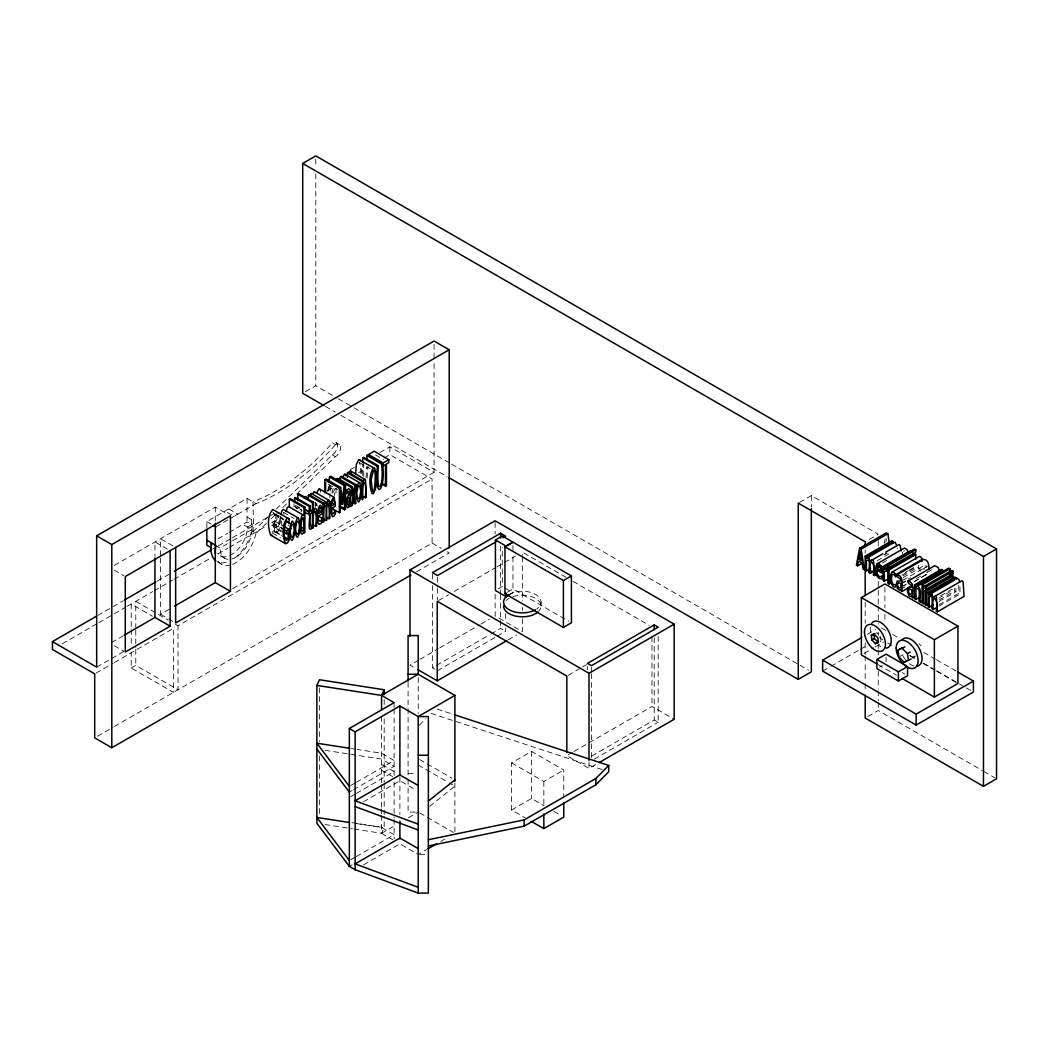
<?xml version="1.0" encoding="UTF-8"?>
<svg xmlns="http://www.w3.org/2000/svg" width="1049" height="1049" viewBox="0 0 1049 1049"><rect width="100%" height="100%" fill="white"/><g stroke="black" fill="none" stroke-linecap="round" stroke-linejoin="round"><path stroke-width="0.75" stroke-dasharray="5 3.75" d="M360.764 473.505L360.463 465.389L359.125 462.386M280.516 518.455L280.83 526.113L281.866 528.893M361.721 473.519L361.551 465.336M902.389 553.911L902.442 552.312M924.3 569.266L924.379 568.361M266.446 523.307L255.93 533.469L252.835 531.686L253.53 525.103L252.966 501.842A188.269 108.703 -60 0 0 332.428 442.848L335.523 444.645A7.317 4.222 -60 0 1 340.623 447.766A7.317 4.222 -60 0 1 335.365 456.682L294.481 496.203M331.864 493.069L333.267 488.047M327.812 491.653L328.757 483.523M328.586 490.998L329.32 484.835M332.795 492.86L335.142 488.65L334.5 495.666M885.867 542.189L886.444 539.016M884.241 543.566L885.408 537.455M367.163 478.042L367.832 467.12M366.062 477.649L366.901 466.202M276.608 513.813C274.969 520.842 272.255 532.643 281.906 535.016M903.792 551.512L904.199 550.528M354.077 829.025L381.561 833.286L384.183 827.635L384.183 816.279M283.873 532.249L271.901 525.326L271.901 522.468L274.458 520.986L274.458 531.673L273.422 533.666M288.213 525.706L288.606 524.985M271.901 525.326L273.527 524.382L273.527 530.715L272.071 532.354M419.285 725.265L425.697 718.762M252.835 531.686L268.019 517M276.189 509.093L332.271 454.886A7.317 4.222 -60 0 0 337.516 445.969A7.317 4.222 -60 0 0 332.428 442.848M271.114 518.783L275.782 514.272M282.797 507.493L287.465 502.982M277.579 515.282L276.123 523.163L277.238 529.43L278.916 524.631L278.182 515.361L283.505 518.442M429.631 806.34L454.886 786.186L449.247 782.921M926.687 572.584L927.552 571.902M914.033 581.854L927.552 573.855L913.495 581.972M902.783 580.333L927.552 566.132L923.776 565.713L923.094 569.633M305.325 391.775L315.788 385.744L337.031 398.004M114.354 565.372L215.294 507.087L227.685 514.246M206.837 527.831L206.837 521.628L247.04 498.419L256.061 503.638A188.269 108.703 -60 0 0 335.523 444.645M215.858 526.847L228.485 519.557M229.888 518.744L256.061 503.638M217.943 538.806L227.633 533.207M229.01 532.407L247.04 522.009L251.629 524.657L251.629 519.688L252.206 524.33A29.228 16.876 -60 0 1 231.527 560.127M251.629 524.657L247.446 527.07A22.501 12.994 -60 0 1 235.658 551.63A22.501 12.994 -60 0 1 217.759 553.4M97.819 615.409L123.336 600.684M157.35 581.041L170.108 573.672M212.645 549.125L216.894 546.66M218.31 545.847L231.068 538.478M232.485 537.665L273.605 513.931M350.156 469.729L357.237 465.638M379.922 452.539L389.848 446.808L434.063 472.338L434.063 360.489M273.461 512.909L274.353 514.469L283.755 519.793M215.622 545.454L220.054 548.011L231.121 541.612M232.511 540.812L251.878 529.627L242.857 524.421M294.008 503.638L294.008 506.208L301.273 509.709M62.297 643.784L97.465 623.473M98.868 622.673L112.938 614.544M114.341 613.731L125.592 607.24M126.995 606.427L131.217 603.988L152.341 616.183M135.78 628.561L135.78 601.352L152.813 591.518M154.229 590.705L172.679 580.045M174.108 579.232L211.006 557.924M218.1 553.833L228.039 548.089M229.456 547.276L266.367 525.969M272.045 522.69L280.555 517.773M296.172 508.752L299.004 507.113M327.393 490.722L333.071 487.444M358.627 472.706L368.553 466.962M384.17 457.954L389.848 454.676L432.096 479.065L432.096 543.067L114.393 726.485M111.548 642.513L122.759 636.035M160.51 558.002L160.51 614.242L170.344 608.564M96.665 667.138L123.598 651.586M232.76 588.568L434.063 472.338M96.115 673.052L112.99 663.309M114.393 662.496L173.465 628.39L173.465 692.379L131.217 667.99L131.217 651.993M175.222 624.129L178.028 625.755L432.096 479.065M131.217 667.99L135.78 665.354L178.028 689.744L178.028 625.755M97.518 736.241L112.99 727.298M416.597 571.771L449.208 552.941L446.572 551.42M438.652 600.448L448.592 594.717M454.269 591.439L495.416 567.679M496.833 566.866L515.282 556.206M498.157 588.909L502.274 586.535L502.274 547.421M507.48 592.226L512.961 589.053L568.637 621.192M508.857 595.085L512.961 592.711A18.712 10.805 0 0 1 536.668 595.124A18.712 10.805 0 0 1 536.655 609.023M418.499 660.149L409.989 665.066L415.43 668.213M419.915 659.336L438.364 648.675M439.78 647.862L479.511 624.929M480.94 624.103L489.45 619.185M432.398 585.539L432.398 667.767L435.178 666.154M436.568 665.354L489.477 634.802M490.88 634.002L500.622 628.377L505.697 631.301L505.697 628.076M437.472 670.691L495.954 636.927M497.344 636.127L505.697 631.301M508.188 639.838L516.698 634.92M799.561 502.379L811.336 495.587L878.262 534.229L865.189 541.782M350.746 785.504L354.942 783.079M356.345 782.279L394.109 760.473L381.561 753.234L357.303 749.484M349.343 792.139L352.149 790.513M353.539 789.713L394.109 766.294L381.561 759.056L357.303 755.306M350.746 796.624L354.942 794.198M356.345 793.385L394.109 771.592L381.561 764.341M568.243 675.268L581.015 667.898M582.431 667.072L586.693 664.62M363.531 801.751L399.892 780.758L415.404 789.7M381.561 815.44L381.561 833.286L395.657 825.143M408.349 817.814L418.223 812.123M527.018 818.902L511.584 809.998L511.584 762.885L531.515 751.386L563.772 770.005L563.772 797.62M350.746 859.734L354.942 857.308M356.345 856.509L394.109 834.702L381.561 827.464L354.077 823.203M883.94 554.698L886.746 553.072M884.464 554.659L887.27 553.033M877.082 560.809L889.722 553.505M349.343 866.369L352.149 864.743M882.327 563.038L887.952 559.799M363.531 864.861L399.892 843.868L418.223 854.45L426.681 849.559M572.505 752.343L566.827 755.621L589 768.419L596.107 764.328M573.921 751.517L651.967 706.462L674.153 719.273M905.366 572.334L908.185 570.708M909.588 569.895L913.797 567.47M511.584 762.885L543.841 781.505L563.772 770.005M440.79 841.429L445.012 838.977M901.891 575.14L914.531 567.837L915.738 568.532L903.084 575.835M591.793 756.027L654.209 720.007L658.169 722.289L658.169 635.235M903.281 577.514L924.366 565.345M594.35 759.135L658.169 722.289M900.855 583.428L910.689 577.75M902.783 582.982L905.602 581.356M511.584 809.998L531.515 798.486L544.143 805.776M903.661 585.696L906.467 584.07M902.796 586.378L905.602 584.752M916.354 578.668L921.966 575.429M927.591 572.177L933.217 568.938M900.855 589.276L905.064 586.837M867.339 634.33L875.718 629.492M940.507 595.819L951.745 589.328L952.951 590.023L938.907 598.127M939.261 599.962L954.721 591.033L955.927 591.728L955.927 585.762M939.065 601.47L955.927 591.728M822.652 671.098L829.628 667.059M831.031 666.259L858.961 650.131M860.35 649.318L867.339 645.292M939.104 604.735L958.786 593.38L959.979 594.075L959.979 584.87M938.907 606.243L959.979 594.075M864.14 653.343L873.83 647.744M875.22 646.945L883.533 642.145M879.56 667.112L882.183 665.604M900.33 656.241L903.045 654.668M912.355 657.526L915.082 655.966M912.538 658.195L915.266 656.622M867.798 716.533L878.262 710.488L982.467 770.648M509.093 594.429L512.961 592.711L512.961 553.492M873.869 633.766L876.898 632.796L880.452 636.533L880.976 641.214L877.934 642.185M926.673 574.564L925.231 574.393M408.087 773.454L415.325 773.454M415.325 812.123L408.087 812.123L408.087 779.682M419.666 854.45L425.461 854.45M350.838 748.475L355.69 749.222M324.967 750.297L355.69 755.057M351.848 822.626L384.183 827.635M324.967 824.527L352.451 828.776M926.464 567.601L925.402 567.352A2.859 1.652 60 0 0 924.615 567.784M437.223 709.098L452.67 714.172M431.047 713.346L602.559 769.691M276.582 531.935L278.077 531.568L279.296 528.499L279.781 516.947M881.317 627.892L886.995 631.17M892.66 634.435L899.74 638.526M923.828 652.439L935.157 658.982M936.573 659.795L956.413 671.255M882.734 639.667L879.901 638.028L879.901 634.907M909.653 655.219L915.331 658.484M923.828 663.388L935.157 669.931M936.573 670.757L964.923 687.121M966.339 687.934L972.003 691.199M887.716 642.971L891.925 645.397M910.178 655.94L917.206 659.991M922.818 663.23L935.446 670.521M936.862 671.334L956.504 682.689M902.192 672.619L904.867 674.166M878.21 664.673L896.462 675.202M338.447 398.817L352.595 406.986M354.011 407.812L450.296 463.396M451.713 464.209L798.591 664.476M800.007 665.302L808.504 670.206M983.883 771.461L995.147 777.965M325.36 406.369L335.274 412.087M340.938 415.365L447.123 476.666M375.49 454.912L383.475 459.528M336.06 442.56L339.155 444.356M566.04 577.33L522.376 552.115L522.376 555.367M573.082 581.395L649.147 625.309M359.545 462.622L370.192 468.772M332.271 454.886L335.365 456.682M432.096 543.067L441.314 548.378M328.298 484.192L337.621 489.568M504.949 588.083L512.961 592.711M314.569 502.576L317.231 504.11M315.198 504.569L317.86 506.103M295.503 505.343L302.164 509.185M294.008 506.208L301.994 510.824M283.466 512.318L294.113 518.468M272.806 512.463L283.453 518.612M274.353 514.469L283.676 519.845M274.458 520.986L282.443 525.588M271.901 522.468L283.873 529.378M273.527 524.382L281.512 528.998M276.949 529.26L282.574 532.512M273.527 530.715L281.512 535.331M274.458 531.673L282.443 536.288M247.04 517.026L252.966 520.448M272.438 533.01L280.424 537.626M228.813 508.949L237.835 514.154L234.084 516.318L225.063 511.112M206.837 521.628L211.99 524.605M432.398 667.767L434.942 669.223M220.277 555.747L224.709 558.304M216.92 561.569L221.352 564.126M172.901 545.873L160.51 538.727L160.51 556.39M167.355 549.073L154.964 541.927L154.964 556.376M553.951 811.441L560.966 815.493M114.275 570.184L123.913 575.744M419.639 759.542L452.067 778.266M160.51 614.242L167.394 618.215M168.771 619.002L172.901 621.388M135.78 601.352L168.168 620.064M418.223 765.009L447.831 782.108M381.561 770.163L392.706 776.601M419.639 812.936L453.47 832.473M114.275 645.699L123.913 651.259M381.561 833.286L392.706 839.725M920.34 571.508L917.547 567.076M918.976 643.719L921.061 645.804M283.715 512.712L284.082 514.246M281.984 525.798L281.407 520.12M918.399 565.293C917.495 570.708 923.985 567.693 922.464 571.626M316.339 504.084L316.549 505.592M320.404 491.102L320.588 492.401M363.819 476.456L363.662 463.422M362.757 475.525L362.718 463.96M897.118 547.88L897.131 548.575M958.786 585.29L958.786 593.38M954.721 587.925L954.721 591.033M886.103 657.198L886.103 661.801M884.91 587.165L884.91 607.882M884.91 614.255L884.91 622.227M878.262 540.76L878.262 547.29M878.262 581.566L878.262 604.408M878.262 606.034L878.262 623.998M878.262 632.154L878.262 635.419M878.262 645.201L878.262 648.466M878.262 650.105L878.262 656.635M878.262 671.321L878.262 689.272M878.262 690.898L878.262 700.693M878.262 702.319L878.262 710.488M865.189 549.951L865.189 553.216M865.189 602.165L865.189 623.381M865.189 642.971L865.189 654.392M865.189 656.018L865.189 682.138M865.189 683.764L865.189 691.92M811.336 495.587L811.336 507.008M654.209 637.779L654.209 720.007M651.967 636.664L651.967 706.462M591.505 667.269L591.505 672.107M591.505 673.72L591.505 757.548M589 761.98L589 768.419M587.545 666.587L587.545 669.813M543.841 781.505L543.841 805.868M541.048 602.074L541.048 606.007M531.515 751.386L531.515 798.486M522.376 556.98L522.376 600.802M522.376 607.305L522.376 610.544M522.376 618.661L522.376 631.642L495.128 615.907L495.128 593.341M512.961 545.414L512.961 551.879M505.697 613.573L505.697 621.637M500.622 546.149L500.622 592.908M500.622 594.521L500.622 628.377M495.128 522.402L495.128 533.692M454.886 783L454.886 831.66M437.472 577.186L437.472 586.863M437.472 588.476L437.472 599.753M434.063 344.282L434.063 358.863M432.398 574.249L432.398 579.087M418.223 677.484L418.223 713.438M408.087 682.348L408.087 778.292M399.892 777.361L399.892 814.667M394.109 702.646L394.109 707.511M394.109 709.137L394.109 775.958M394.109 782.134L394.109 817.814M394.109 819.439L394.109 839.069M389.848 446.808L389.848 454.676M384.183 699.486L384.183 705.977M384.183 718.945L384.183 782.213M384.183 783.839L384.183 814.653M381.561 716.493L381.561 783M381.561 784.626L381.561 807.337M381.561 808.949L381.561 813.814M336.034 488.336L336.034 496.19M330.815 486.067L330.815 492.597M329.871 485.071L329.871 491.575M329.871 493.187L329.871 498.065M319.512 687.856L319.512 741.381M319.512 755.988L319.512 816.004M315.788 159.146L315.788 167.302M315.788 173.819L315.788 385.744M315.277 502.183L315.277 506.719M301.089 508.962L301.089 511.951M247.04 498.419L247.04 522.009M215.294 507.087L215.294 521.641M135.78 630.161L135.78 647.758M135.78 649.357L135.78 665.354M131.217 603.988L131.217 627.984M131.217 629.584L131.217 645.594M512.961 596.658A18.712 10.805 0 0 1 535.554 598.363A18.712 10.805 0 0 1 538.53 611.41M506.116 600.605A18.712 10.805 0 0 1 509.093 598.363M913.928 665.997A15.512 8.956 60 0 1 908.25 662.719M905.602 659.926A15.512 8.956 60 0 1 901.589 652.976M880.832 646.761A14.83 8.562 60 0 1 878.105 644.807M870.631 631.996A14.83 8.562 60 0 1 870.578 625.702M251.878 529.627A22.501 12.994 -60 0 1 231.842 558.947M228.013 559.327A22.501 12.994 -60 0 1 220.054 548.011M255.93 533.469A29.228 16.876 -60 0 1 231.921 564.559M230.61 564.965A29.228 16.876 -60 0 1 218.061 561.084M226.191 562.395A29.228 16.876 -60 0 1 218.244 562.212"/><path stroke-width="1.5" d="M355.519 474.266L356.372 464.327L358.64 459.698L374.585 468.274C377.391 475.997 377.719 486.526 373.287 493.673L372.002 493.581C369.196 485.844 368.855 475.302 373.287 468.142L374.585 468.274M215.583 548.102L215.294 550.751A29.228 16.876 -60 0 0 215.478 553.767M328.94 481.897L329.517 477.02L330.815 476.272L345.462 484.717L345.462 509.224L344.518 509.762L339.194 506.693M345.462 484.717L344.151 485.477L342.446 500.098L340.689 487.483L326.042 479.026L324.757 479.773L324.757 492.833M876.912 568.388L877.502 565.936C879.888 564.31 880.937 568.938 880.701 570.564L876.912 568.388L881.134 565.949M339.876 479.918L340.401 476.862L341.41 476.272L356.057 484.73L354.221 494.84L356.057 503.114L354.955 503.743L352.294 502.209M356.057 484.73L355.034 485.32L353.723 492.951L352.451 486.815L337.804 478.357L336.703 478.987L351.349 487.444L353.172 495.653L351.336 505.841L352.346 505.251L353.67 497.541L354.955 503.743M286.167 511.65L287.151 507.768L288.711 506.497L303.974 515.531L303.974 507.572L289.327 499.114L289.327 507.087M280.844 514.679L281.893 510.771L283.361 509.434L298.467 518.101C300.604 523.976 300.853 531.987 297.496 537.429C293.314 533.639 294.533 523.097 297.496 518.022L298.467 518.101M857.649 565.831L858.515 561.11L862.16 563.208L863.025 568.925L864.363 569.699L861.15 549.178L859.59 548.286L856.377 565.083L857.649 565.831L863.275 562.579M858.869 559.196L860.337 551.25L861.806 560.887L858.869 559.196L861.675 557.57M316.837 492.61L319.08 488.782L334.133 497.37L335.392 506.169L331.707 508.293C331.563 521.969 336.454 504.857 335.287 513.984L334.002 516.134L332.349 516.606C330.12 511.243 329.229 500.832 334.133 497.37M342.38 477.754L344.61 474.069L359.715 482.737C361.853 488.624 362.102 496.623 358.745 502.065C354.562 498.275 355.781 487.733 358.745 482.658L359.715 482.737M303.974 528.696C300.827 537.232 299.529 519.189 303.371 517.682L303.974 528.696L299.975 526.401M312.484 494.263L314.333 491.771L329.242 500.557L329.911 518.206L329.019 518.717L326.357 517.183M349.789 502.196C347.665 510.024 345.698 498.367 349.789 497.095L349.789 502.196L347.127 500.661M309.599 495.6L311.147 493.423L325.793 501.881L326.737 504.32L327.917 500.661L328.98 500.216M348.674 473.033L350.261 470.765L365.511 479.76L366.206 497.252L365.301 497.764L362.639 496.229M349.343 866.369L349.343 728.491L355.139 731.835L399.892 705.99L418.223 716.572L428.359 716.572L428.359 893.105L418.223 893.105L355.139 869.713L349.343 866.369L316.877 823.281L316.877 685.403L319.512 679.752L384.183 689.757L384.183 694.622M381.561 710.003L381.561 695.408L384.183 689.757M304.328 497.842L305.784 496.452L306.859 497.751M283.873 532.249L286.534 533.784L288.173 532.84L288.173 539.173C282.05 544.864 283.964 523.7 286.652 521.051L289.078 522.874L289.078 518.94L287.452 517.957C281.578 524.041 282.443 536.105 285.38 543.605L287.439 543.028L289.104 540.13L289.104 529.43L283.781 526.362M866.369 558.409L893.066 543.002L893.066 541.441L866.369 556.862L866.369 558.409L867.798 557.425L868.926 558.094L870.198 561.097L872.388 559.943A2.137 1.233 60 0 1 873.581 561.281L874.486 575.547L873.293 574.852C876.584 562.841 867.995 554.698 870.434 573.2L869.228 572.505C868.087 570.984 871.732 557.583 866.369 560.402L866.369 570.853L865.176 570.158M885.658 552.18L899.085 544.536A2.137 1.233 60 0 1 900.278 545.873L901.196 550.922M933.059 597.392L935.249 596.238A2.137 1.233 60 0 1 936.442 597.576L937.347 611.829L936.141 611.134C939.432 599.123 930.856 590.98 933.282 609.495L932.089 608.8C930.935 607.266 934.593 593.865 929.23 596.697L929.23 607.148L928.024 606.453L928.024 592.449L954.721 577.042L955.927 577.737L955.927 579.284L957.357 578.301L959.009 579.691L959.756 581.972L933.059 597.392L931.787 594.377L930.647 593.708L929.23 594.704L929.23 593.144L955.927 577.737M959.756 581.972L961.946 580.818A2.137 1.233 60 0 1 963.139 582.156L964.044 596.422L937.347 611.829M346.891 493.554L346.891 490.421L348.504 488.637C353.906 490.316 348.543 502.314 350.681 506.208L349.789 506.733L349.789 504.766C346.183 514.548 344.321 496.033 349.789 494.63L349.015 491.207L346.891 493.554L344.229 492.02M908.106 552.18L906.874 549.401L904.356 548.076L877.095 563.798C874.355 568.204 875.036 579.009 881.737 578.878L881.737 576.307L884.477 574.642M893.066 543.002L895.033 542.189L896.895 545.69M891.716 572.256C889.25 576.386 889.893 582.667 892.948 586.404C895.912 589.472 897.315 582.982 893.63 584.87C891.086 582.588 891.401 578.537 891.886 575.455C893.42 570.682 896.974 581.526 895.767 574.577L894.233 572.702A3.344 1.928 60 0 0 892.293 571.993L918.99 556.586A3.344 1.928 60 0 1 920.93 557.281L922.464 559.169L895.767 574.577M428.359 839.725L524.146 819.885L595.911 778.45L608.735 765.442L454.217 714.684M428.359 846.005L524.146 826.166L595.911 784.731L608.735 771.723L608.735 765.442M892.725 562.33L884.294 567.207L884.294 569.279C887.598 566.46 887.756 572.177 884.294 571.259L884.294 581.198L883.088 580.503L883.088 566.512L909.785 551.092L910.991 551.787L895.531 560.717M915.921 587.02L917.521 586.129C922.648 589.25 919.134 597.497 920.34 602.021L919.134 601.326C918.059 599.49 921.678 586.378 915.921 589.014L915.921 599.464L914.715 598.769L914.715 584.778L941.412 569.358L942.618 570.053L942.618 571.613L915.921 587.02L915.921 585.473L942.618 570.053M942.618 571.613L944.218 570.708L945.293 571.285M428.359 801.069L454.886 779.905M881.737 576.307C878.288 578.366 876.558 572.859 876.912 570.184L881.868 573.056C881.868 569.777 881.868 564.034 877.659 563.497L877.095 563.798M495.416 539.96L506.116 546.136L512.961 542.176L504.949 546.804L504.949 593.682L563.405 627.433L571.417 622.804L571.417 575.927L502.274 536L495.416 539.96L495.416 590.495L506.116 596.671L508.096 595.176M323.944 405.557L302.702 393.296L302.702 163.447L315.788 155.895L996.55 548.929L996.55 778.778L983.464 786.33L865.189 718.041L865.189 695.185M410.933 575.036L111.81 747.74L94.698 737.853L94.698 673.864L52.45 649.462L52.45 641.608L96.665 667.138L96.665 535.829L434.063 341.043L449.208 349.776L449.208 548.024M96.665 535.829L111.81 544.575L449.208 349.776M289.327 499.114L290.219 498.603L304.866 507.06L304.866 532.656L303.974 533.18L303.974 531.305C299.476 542.307 299.267 517.17 302.663 515.046L303.974 515.531M297.811 500.622L297.811 494.223L298.703 493.712L313.349 502.156L313.349 511.427C318.162 498.668 316.47 527.359 316.628 525.877L315.736 526.388L313.061 524.854M362.718 462.439L362.718 457.849L363.662 457.312L378.309 465.756C375.87 500.478 384.603 486.474 381.534 463.894L366.901 455.436L366.901 460.052M366.901 455.436L367.832 454.899L382.479 463.356C386.399 487.824 374.532 505.71 377.365 466.307L362.718 457.849M294.612 501.973L294.612 498.013L295.503 497.501L310.15 505.946L310.15 511.23L311.789 510.286L311.789 512.856L310.15 513.8C309.258 521.458 310.622 525.641 311.789 528.499C306.518 533.495 311.081 513.433 309.258 514.312L304.656 512.358M52.45 641.608L96.403 616.235M124.752 599.858L155.934 581.854M174.37 571.22L211.229 549.938M308.354 498.419L308.354 495.364L309.245 494.84L323.892 503.297L323.892 505.343L325.793 501.881M347.389 477.413L347.389 472.824L348.281 472.312L362.928 480.757L362.928 482.802L364.108 479.734L365.236 479.367M303.974 507.572L304.866 507.06M297.811 494.223L312.458 502.681L313.349 502.156M324.757 479.773L339.404 488.218L340.689 487.483M377.365 466.307L378.309 465.756M381.534 463.894L382.479 463.356M388.799 459.698L374.152 451.254L368.461 454.532L383.108 462.989L388.799 459.698L388.799 462.596L386.425 463.973L386.425 485.582L385.481 486.12L381.482 483.812M294.612 498.013L309.258 506.47L310.15 505.946M304.656 509.788L309.258 511.742L309.258 506.47M308.354 495.364L323 503.808L323.892 503.297M351.349 487.444L352.451 486.815M347.389 472.824L362.036 481.281L362.928 480.757M283.873 529.378L286.534 530.912L289.104 529.43M321.23 511.978L318.424 513.604C317.257 508.857 322.148 504.582 321.23 511.978L318.568 510.443M334.513 504.307L331.707 505.92C330.54 501.173 335.444 496.911 334.513 504.307L330.527 501.999M339.443 502.877L342.682 504.084L344.518 488.65L344.518 509.762M321.991 518.285C320.758 524.33 317.283 519.963 318.424 515.964L322.095 513.84C321.414 491.929 313.887 518.416 319.053 524.277L320.719 523.805L321.991 521.655L321.991 518.285L317.952 516.003M124.162 635.222L154.964 617.441L170.108 626.174L170.108 550.659M174.554 606.125L215.294 582.615L230.439 591.348L230.439 515.833L125.29 576.544L125.29 652.058L170.108 626.174M323.341 518.914L326.003 520.461L326.908 519.937C324.862 503.179 330.776 494.499 329.019 518.717M331.418 508.109L339.404 512.725L340.282 512.214L340.282 491.102L342.105 504.412M230.439 591.348L175.655 622.975L175.655 547.46M409.989 636.048L409.989 569.948L495.128 520.789L674.153 624.155L674.153 719.273L598.94 762.689M502.917 537.796L505.697 536.183L500.622 533.259L432.398 572.649L437.472 575.573L495.954 541.808M504.949 593.682L506.116 593.013L506.116 596.671A18.712 10.805 0 0 0 510.929 610.649A18.712 10.805 0 0 0 535.554 609.718M506.116 596.671L508.857 595.085M504.949 546.804L563.405 580.556L571.417 575.927M316.877 685.403L381.561 695.408L418.223 674.245L454.886 695.408L454.886 781.374M349.343 728.491L394.109 702.646L381.561 695.408M418.158 669.787L437.236 680.801L506.772 640.664M454.886 695.408L418.223 716.572L418.223 893.105M654.209 624.889L587.545 663.374L591.505 665.656L658.169 627.171L654.209 624.889L654.209 629.715M409.989 569.948L589 673.301L674.153 624.155M859.59 548.286L886.287 532.866L887.847 533.771L889.329 543.238M861.15 549.178L887.847 533.771M865.189 595.635L865.176 556.167L891.873 540.746L893.066 541.441M870.198 561.097L882.852 553.793M866.369 570.853L870.591 568.427M869.228 572.505L872.034 570.879M870.434 573.2L873.24 571.574M915.816 549.794L889.119 565.201L889.119 567.653L887.756 566.853L887.756 564.414L914.453 549.007L915.816 549.794L915.816 552.233L886.877 568.768M884.294 569.279L888.503 566.853M874.486 575.547L877.305 573.921M891.847 582.326L889.041 583.939L887.834 583.244L887.834 569.253L914.531 553.833L915.738 554.528L915.738 559.196M886.877 571.233L915.738 554.528M884.294 581.198L888.503 578.773M910.48 586.588L902.048 591.452L900.855 590.771L900.855 589.276L899.36 590.115L897.315 588.397L896.357 584.109L897.079 581.133C906.952 581.264 896.095 578.012 896.934 574.813L923.631 559.392C928.745 559.72 929.165 565.791 928.745 569.659M876.807 663.86L861.36 654.943L861.36 597.576L884.91 583.978L957.921 626.122L957.921 683.489L934.371 697.087L902.074 678.454M428.097 848.746L436.554 843.868M915.843 596.173L913.023 597.799L911.83 597.104L911.83 595.609L910.348 596.461L909.077 595.819L907.385 591.387L908.054 587.466C917.927 587.61 907.083 584.359 907.923 581.146L934.62 565.739L938.042 567.299L939.681 571.561M926.07 602.074L923.264 603.699L922.058 603.005L922.058 583.506L948.755 568.086L949.961 568.781L949.961 576.911M922.058 583.506L923.264 584.201L949.961 568.781M924.969 585.906L951.666 570.486L953.043 571.285L953.043 573.724L926.346 589.132L924.969 588.345L924.969 585.906L926.346 586.693L953.043 571.285M302.702 163.447L983.464 556.481L996.55 548.929M929.06 603.804L926.254 605.43L925.048 604.735L925.048 590.744L951.745 575.324L952.951 576.019L952.951 579.127M925.048 590.744L926.254 591.439L952.951 576.019M915.921 599.464L920.143 597.038M930.633 593.891L954.524 580.097M929.23 596.697L932.036 595.071M920.34 602.021L923.146 600.395M957.829 672.068L973.42 681.063L973.42 692.025L916.157 725.082L822.652 671.098L822.652 660.136L861.754 637.556M871.326 635.235L873.869 633.766L874.381 638.461L877.934 642.185L875.391 643.653L871.837 639.929L871.326 635.235L874.355 634.265L877.908 638.002L878.433 642.683L875.391 643.653M448.539 477.492L798.25 679.385L811.336 671.832L811.336 508.647M531.214 821.328L543.841 828.618L563.772 817.105L563.772 802.485M871.837 639.929L874.381 638.461M929.23 607.148L933.44 604.709M933.282 609.495L936.101 607.869M876.938 659.428L898.377 671.806L907.555 666.521L907.555 675.713L898.377 681.011L876.938 668.633L876.938 659.428L886.103 654.143L906.205 665.748M911.188 658.969L904.212 662.234L898.967 657.028L897.983 650.118L902.061 647.771M897.983 650.118L904.959 646.866M908.473 660.542L907.49 653.645L910.204 652.072M861.36 597.576L934.371 639.72L957.921 626.122M904.212 662.234L906.926 660.66M822.652 660.136L916.157 714.12L973.42 681.063M272.111 535.147L270.734 535.147C267.81 527.647 266.931 515.583 272.806 509.499L289.078 518.94M277.579 512.62L278.942 513.263M408.087 674.245L418.223 674.245M418.223 755.228L428.359 755.228M896.934 574.813C904.671 575.927 901.393 586.614 902.048 591.452M907.923 581.146C915.646 582.274 912.368 592.947 913.023 597.799M349.225 748.225L316.877 743.23L349.343 786.304M349.225 822.455L316.877 817.459L349.343 860.534M418.223 824.173L355.139 800.767L399.892 774.923L418.223 785.517M355.139 806.589L418.223 829.995M418.223 887.284L355.139 863.878L399.892 838.046L418.223 848.628M951.666 572.938L953.043 573.724M887.756 564.414L889.119 565.201M865.176 556.167L866.369 556.862M883.088 566.512L884.294 567.207M887.834 569.253L889.041 569.948L889.041 583.939M914.715 584.778L915.921 585.473M928.024 592.449L929.23 593.144M383.764 484.035L386.425 485.582M340.401 476.862L355.034 485.32M329.517 477.02L344.151 485.477M344.229 488.873L346.891 490.421M349.186 493.345L353.172 495.653M345.79 492.322L349.789 494.63M341.463 506.916L345.462 509.224M331.235 508.332L335.287 510.601M305.259 509.447L309.258 511.742M289.078 522.874L286.416 521.34L289 522.913M284.174 536.865L288.173 539.173M270.734 535.147L285.38 543.605M213.288 525.352L215.858 526.847M206.837 540.235L215.858 545.454M211.439 547.866L206.837 545.218L206.837 529.391M913.089 553.007L913.574 555.813M311.147 493.423L311.855 494.551M902.245 648.426L907.49 653.645M319.486 488.913L320.155 490.08M314.333 491.771L314.818 492.676M316.877 749.052L349.343 792.139M350.589 470.909L351.31 472.824M359.951 459.816L360.476 460.55M345.069 474.292L345.829 475.761M921.573 560.245L922.058 561.084M983.464 556.481L983.464 786.33M934.371 639.72L934.371 697.087M926.346 586.693L926.346 589.132M926.254 591.439L926.254 605.43M923.264 584.201L923.264 603.699M916.157 714.12L916.157 725.082M898.377 671.806L898.377 681.011M865.189 546.686L865.189 541.782L798.25 503.14L798.25 679.385M595.911 778.45L595.911 784.731M589 673.301L589 760.368M566.827 752.369L566.827 676.081L437.236 601.274L437.236 680.801M563.405 580.556L563.405 627.433M543.841 813.998L543.841 828.618M524.146 819.885L524.146 826.166M500.622 533.259L500.622 538.085M418.223 674.507L418.223 635.576L408.087 635.576L408.087 680.998M399.892 705.99L399.892 775.736M399.892 821.157L399.892 839.003M385.481 486.12L385.481 464.51L383.108 465.887L383.108 462.989M365.301 497.764C367.412 478.475 361.577 476.482 362.928 499.14L362.036 499.665L362.036 481.281M355.139 731.835L355.139 869.713M339.404 488.218L339.404 512.725M326.003 520.461C327.891 501.422 322.817 498.76 323.892 521.681L323 522.192L323 503.808M325.636 482.645L325.636 492.401M315.736 526.388C317.834 507.1 311.999 505.107 313.349 527.765L312.458 528.276L312.458 502.681M308.655 512.096L308.655 514.666M286.534 530.912L286.534 533.784M215.294 523.267L215.294 582.615M211.439 545.375L211.439 542.897L210.862 548.194A29.228 16.876 -60 0 0 215.701 560.743M154.964 557.989L154.964 617.441M111.81 544.575L111.81 747.74M537.665 612.21A18.712 10.805 0 0 1 516.698 616.314A18.712 10.805 0 0 1 503.612 606.007M871.601 623.368A14.83 8.562 60 0 1 888.083 630.2A14.83 8.562 60 0 1 886.064 648.112M901.589 640.31A15.512 8.956 60 0 1 918.845 647.639A15.512 8.956 60 0 1 916.577 666.246M371.176 479.865C374.493 519.53 378.256 444.658 371.176 479.865M289.878 529.955L290.481 538.871L292.212 540.471C295.189 535.41 296.395 524.88 292.212 521.078L290.494 524.618L289.878 529.955M290.861 528.46C288.79 533.312 293.012 542.726 293.563 533.089C295.661 528.198 291.425 518.835 290.861 528.46M296.133 525.405C294.074 530.269 298.283 539.684 298.847 530.033C300.932 525.143 296.71 515.78 296.133 525.405M357.394 490.04C355.323 494.905 359.545 504.32 360.095 494.669C362.18 489.778 357.958 480.416 357.394 490.04M897.682 583.769C896.961 585.604 898.783 589.63 900.855 587.322L900.855 583.428L898.705 582.772A2.859 1.652 60 0 0 897.682 583.769M908.657 590.115C907.949 591.938 909.758 595.963 911.83 593.655L911.83 589.774L909.693 589.105A2.859 1.652 60 0 0 908.657 590.115M896.174 648.072A15.512 8.956 60 0 0 912.63 668.528A15.512 8.956 60 0 0 912.63 646.604A15.512 8.956 60 0 0 896.174 648.072M864.455 631.996A14.83 8.562 60 0 0 880.268 651.455A14.83 8.562 60 0 0 880.111 630.37A14.83 8.562 60 0 0 864.455 631.996"/></g></svg>
